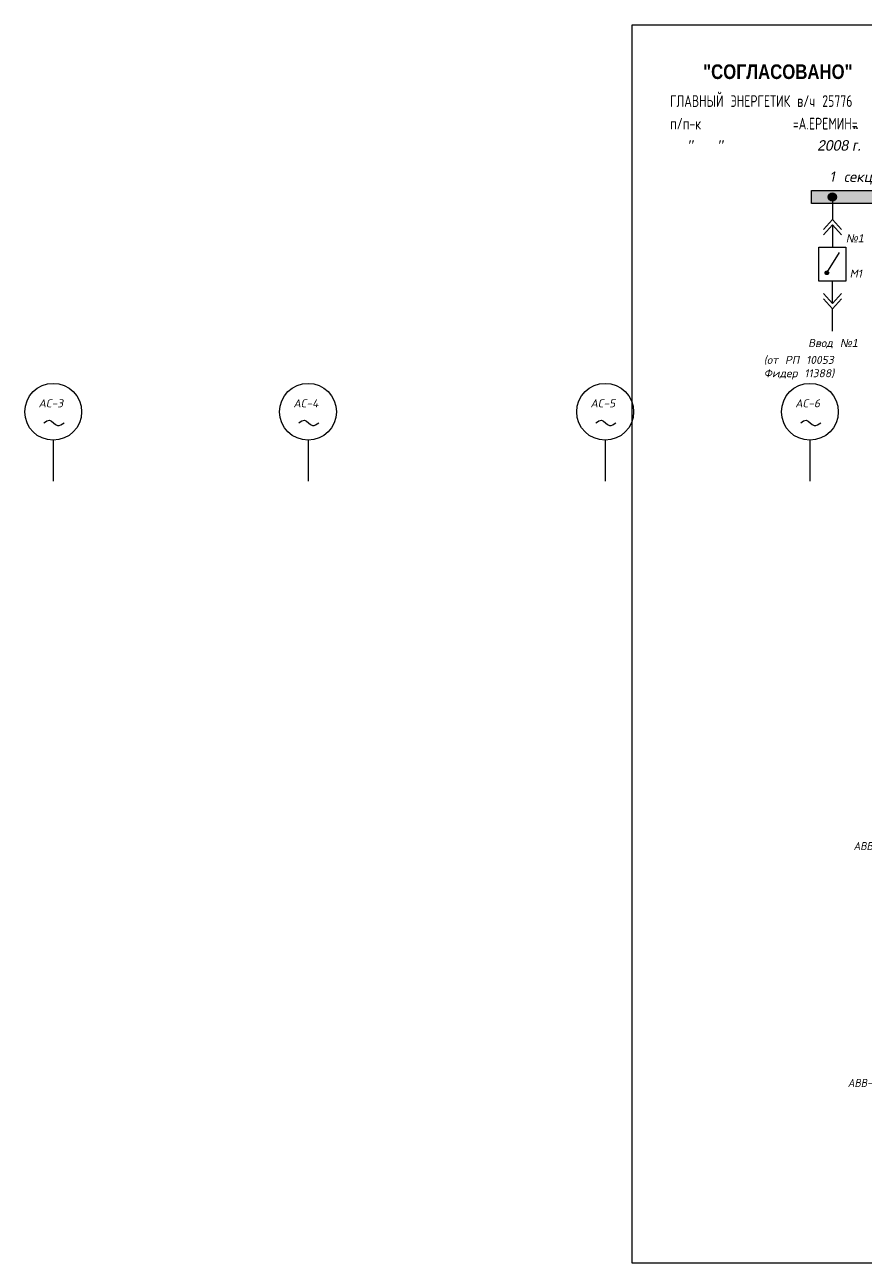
# Model space of a CAD drawing. Header units: millimetres. Extents: x -11416 to -93, y -936 to 5251.
# Drawn here: x -11416 to -7381, y -936 to 5004 of the extents above; entities that cross this region are included whole.
import ezdxf

# ---------------------------------------------------------------- set-up
doc = ezdxf.new("R2010")
doc.units = ezdxf.units.MM
doc.styles.get("Standard").update_dxf_attribs({"font": 'txt.shx'})
doc.styles.add('стиль1', font='ARIALNB.TTF')

msp = doc.modelspace()

# ---------------------------------------------------------------- hatches: boundary and pattern name
for color, points in [(108, [(-7643.2, 4208.8), (-5280, 4208.8), (-5280, 4147.5), (-7643.2, 4147.5)]), (256, [(-7562.7, 4178.2, 1), (-7523.9, 4178.2, 1)]), (256, [(-7560.3, 3815, 1), (-7578.2, 3815, 1)])]:
    msp.add_hatch(color=color).paths.add_polyline_path(points)

# ---------------------------------------------------------------- linework, layer by layer
at = {"color": 255}
for p, q in [((-8503.4, -935.6), (-8503.4, 5004.4)), ((-8503.4, 5004.4), (-93.4, 5004.4)), ((-93.4, -935.6), (-8503.4, -935.6))]:
    msp.add_line(p, q, dxfattribs=at)
for p, q in [((-7543.3, 4178.2), (-7543.3, 4070.5)), ((-7543.3, 4070.5), (-7586.3, 4023)), ((-7543.3, 4044.8), (-7586.3, 3997.3)), ((-7543.3, 4070.5), (-7500.2, 4023)), ((-7543.3, 4044.8), (-7500.2, 3997.3)), ((-7543.3, 4044.8), (-7543.3, 3938.3)), ((-7543.3, 3668.3), (-7543.3, 3774.8)), ((-7543.3, 3668.3), (-7586.3, 3715.8)), ((-7543.3, 3642.6), (-7586.3, 3690.1)), ((-7543.3, 3668.3), (-7500.2, 3715.8)), ((-7543.3, 3642.6), (-7500.2, 3690.1)), ((-7543.3, 3535), (-7543.3, 3642.6)), ((-11279.2, 3011.8), (-11279.2, 2814.8)), ((-10057.2, 3011.8), (-10057.2, 2814.8)), ((-8632.8, 3011.8), (-8632.8, 2814.8)), ((-7651.1, 3011.8), (-7651.1, 2814.8))]:
    msp.add_line(p, q)
for points in [[(-7643.2, 4208.8), (-5280, 4208.8), (-5280, 4147.5), (-7643.2, 4147.5)], [(-7608.5, 3938.3), (-7478, 3938.3), (-7478, 3774.8), (-7608.5, 3774.8)]]:
    msp.add_lwpolyline(points, close=True)
msp.add_lwpolyline([(-7569.3, 3815), (-7509.8, 3911.5)])
for centre, radius in [((-7438.3, 4508.3), 1.46), ((-7425.5, 4508.3), 1.46), ((-7543.3, 4178.2), 19.4), ((-7569.3, 3815), 8.95), ((-11279.2, 3148.2), 136.4), ((-10057.2, 3148.2), 136.4), ((-8632.8, 3148.2), 136.4), ((-7651.1, 3148.2), 136.4)]:
    msp.add_circle(centre, radius)
for points in [[(-11323.4, 3094.4), (-11296.3, 3107.4), (-11258.2, 3082.7), (-11227.2, 3095.4)], [(-10101.5, 3094.4), (-10074.4, 3107.4), (-10036.2, 3082.7), (-10005.3, 3095.4)], [(-8677, 3094.4), (-8649.9, 3107.4), (-8611.8, 3082.7), (-8580.8, 3095.4)], [(-7695.3, 3094.4), (-7668.2, 3107.4), (-7630.1, 3082.7), (-7599.1, 3095.4)]]:
    msp.add_spline(points, degree=3)

# ---------------------------------------------------------------- texts
at = {"color": 0, "style": 'стиль1'}
msp.add_text('"СОГЛАСОВАНО"', height=70.131, dxfattribs=at).set_placement((-8162.9, 4744.2))
at = {"width": 0.7}
for s, p in [('ГЛАВНЫЙ ЭНЕРГЕТИК в/ч 25776', (-8321.4, 4610.4)), ('п/п-к             =А.ЕРЕМИН=', (-8321.4, 4502))]:
    msp.add_text(s, height=56.104, dxfattribs=at).set_placement(p)
at = {"oblique": 12}
for s, p in [('М1', (-7460.4, 3791.9)), ('АС-3', (-11349.7, 3169.7)), ('АС-4', (-10127.8, 3169.7)), ('АС-5', (-8703.4, 3169.7)), ('АС-6', (-7721.6, 3169.7))]:
    msp.add_text(s, height=38.4, dxfattribs=at).set_placement(p)
at = {"oblique": 12, "width": 0.9}
for s, p in [('АВВ-1', (-7442, 1046)), ('АВВ-5', (-7469.5, -90.1))]:
    msp.add_text(s, height=38.4, dxfattribs=at).set_placement(p)
at = {"attachment_point": 1}
for s, insert, char_height, width in [('{\\fTimes New Roman|b0|i0|c204|p18;\\Q12;"\\L      \\l" \\L                      \\l \\Ftxt|c204;2008 г.}', (-8243.2, 4450.7), 49.92, 1079.702), ('{\\Q12;1 секция 10кВ}', (-7557.6, 4300.7), 49.92, 695.266), ('{\\fArial|b0|i0|c204|p34;\\Q12;№\\Ftxt|c204;1}', (-7479.1, 3999.2), 38.4, 296.462), ('{\\Q12;Ввод \\fArial|b0|i0|c204|p34;№\\Ftxt|c204;1}', (-7659.4, 3497.2), 38.4, 296.462), ('{\\Q12;(от РП 10053 Фидер 11388)}', (-7871.9, 3416.2), 38.4, 464.065)]:
    msp.add_mtext(s, dxfattribs=dict(at, insert=insert, char_height=char_height, width=width))

doc.saveas('drawing.dxf')
